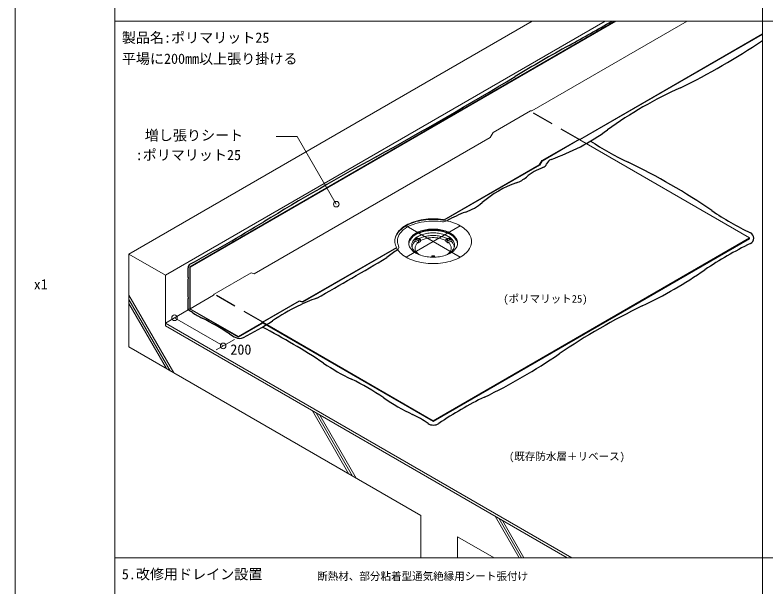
# Model space of a CAD drawing. Units: millimetres, scale not verified. Extents: x -2625 to 2625, y -3712 to 3713.
# Drawn here: x -2625 to 46, y -1258 to 776 of the extents above; entities that cross this region are included whole.
import ezdxf
from ezdxf.enums import TextEntityAlignment as Align

# ---------------------------------------------------------------- set-up
doc = ezdxf.new("R2010")
doc.units = ezdxf.units.MM
doc.header["$LTSCALE"] = 6
doc.linetypes.add('USER1', pattern=[19.05, 12.7, -6.35])
for name, color, linetype, lineweight in [('0-0_0', 7, 'Continuous', 18), ('0-1_WAKU', 7, 'Continuous', 18), ('0-2_KUTAI', 3, 'Continuous', 18), ('0-3_MOJI', 7, 'Continuous', 18), ('0-4_bousui', 1, 'Continuous', 18), ('0-5_HATCH', 9, 'Continuous', 18), ('0-7_KANAMONO', 4, 'Continuous', 18), ('0-8_SUNPO', 7, 'Continuous', 18)]:
    doc.layers.add(name, color=color, linetype=linetype, lineweight=lineweight)
doc.layers.add('0-6_bousui2', color=7, linetype='USER1')
doc.layers.add('0-B_bousui4', color=7, linetype='Continuous')
doc.styles.add('ＭＳ ゴシック', font='')
doc.styles.get('ＭＳ ゴシック').set_extended_font_data('MS Gothic')

msp = doc.modelspace()

# ---------------------------------------------------------------- linework, layer by layer
at = {"layer": '0-0_0'}
for p, q in [((-2270, 754.275), (2337.5, 754.275)), ((-1040.935, -84.792), (-1234.002, 26.676)), ((-1234.002, -84.792), (-1040.935, 26.676))]:
    msp.add_line(p, q, dxfattribs=at)
msp.add_lwpolyline([(-2625, -3712.391), (2625, -3712.391), (2625, 3712.609), (-2625, 3712.609)], close=True, dxfattribs=at)
at = {"layer": '0-1_WAKU'}
for p, q in [((33.75, 2912.609), (33.75, -3187.391)), ((-2270, -1154.058), (2337.5, -1154.058))]:
    msp.add_line(p, q, dxfattribs=at)
msp.add_lwpolyline([(-2270, 3037.609), (2337.5, 3037.609), (2337.5, -3187.391), (-2270, -3187.391)], close=True, dxfattribs=at)
at = {"layer": '0-2_KUTAI'}
for p, q in [((-2220, -74.058), (-785.285, 754.275)), ((-2090.096, -149.058), (-525.477, 754.275)), ((-1050.866, -1079.058), (-1050.866, -1154.058)), ((-1050.866, -1079.058), (-920.962, -1154.058))]:
    msp.add_line(p, q, dxfattribs=at)
msp.add_lwpolyline([(-661.154, -1154.058), (-2090.096, -329.058), (-2090.096, -149.058), (-2220, -74.058), (-2220, -404.058), (-1180.77, -1004.058), (-1180.77, -1154.058)], dxfattribs=at)
at = {"layer": '0-3_MOJI'}
for p in [(-1696.045, 344.317), (-1482.17, 103.778)]:
    msp.add_line(p, (-1621.045, 344.317), dxfattribs=at)
msp.add_circle((-1482.17, 103.778), 10, dxfattribs=at)
at = {"layer": '0-4_bousui'}
for p, q in [((-2003.494, -119.058), (-490.836, 754.275)), ((-11.635, -16.558), (-615.688, 332.192)), ((-1097.767, 46.364), (-1097.767, 48.364)), ((-1137.468, -669.058), (-11.635, -19.058)), ((-11.635, -19.058), (-11.635, -16.558)), ((-1268.066, -51.959), (-1268.066, -49.959)), ((-2090.096, -319.058), (-2003.494, -269.058)), ((-1137.468, -666.558), (-1743.686, -316.558)), ((-1137.468, -669.058), (-1743.686, -319.058)), ((-1830.289, -369.058), (-1830.289, -367.058))]:
    msp.add_line(p, q, dxfattribs=at)
for points in [[(-2003.494, -119.058), (-2001.762, -120.058), (-487.372, 754.275)], [(-2001.762, -268.058), (-1919.056, -220.308), (-1916.891, -216.558), (-1785.5, -140.699), (-1773.67, -143.869), (-934.787, 340.46), (-924.395, 358.46), (-791.058, 435.442), (-786.728, 435.442), (-234.492, 754.275)], [(-1097.767, 48.364), (-759.85, 243.46), (-751.19, 258.46), (-617.853, 335.442), (-613.523, 335.442), (33.75, 709.145)], [(-1097.767, 46.364), (-758.582, 242.192), (-749.922, 257.192), (-617.853, 333.442), (-615.688, 332.192), (33.75, 707.145)], [(-1137.468, -669.058), (-1137.468, -666.558), (-11.635, -16.558)], [(-1830.289, -367.058), (-1747.583, -319.308), (-1745.418, -315.558), (-1614.027, -239.699), (-1602.197, -242.869), (-1268.066, -49.959)], [(-1830.289, -369.058), (-1743.686, -319.058), (-1743.686, -316.558), (-1613.782, -241.558), (-1601.952, -244.728), (-1268.066, -51.959)], [(-1830.289, -369.058), (-2003.494, -269.058), (-2003.494, -119.058)], [(-1830.289, -367.058), (-2001.762, -268.058), (-2001.762, -120.058)], [(-2090.096, -329.058), (-2090.096, -319.058), (-643.834, -1154.058)]]:
    msp.add_lwpolyline(points, dxfattribs=at)
for centre, radius, start, end in [((-1182.303, -62.654), 104.947, 119.51297, 134.04524), ((-1169.614, -81.544), 120.004, 108.9242, 124.48837), ((-1157.52, -105.834), 154.733, 108.4431, 119.62249), ((-1137.394, -175.521), 219.351, 98.51789, 108.9242), ((-1142.49, -150.332), 201.701, 98.40443, 108.49452), ((-1137.28, -184.684), 236.445, 90.04574, 98.43673), ((-1137.394, -175.521), 219.351, 89.59086, 98.51789), ((-1137.116, -177.392), 229.153, 81.42951, 90.08802), ((-1137.394, -175.521), 219.351, 81.44427, 89.59086), ((-1100.946, 66.745), 25.642, 261.44427, 299.66925), ((-1132.616, -151.038), 202.424, 80.08664, 81.5775), ((-1208.56, -35.813), 67.4, 133.86419, 154.82155), ((-1199.232, -38.43), 67.697, 139.44545, 160.55455), ((-1199.232, -38.43), 67.697, 124.48837, 139.44545), ((-1165.976, -57.568), 66.73, 119.51297, 134.04524), ((-1150.218, -85.024), 98.386, 108.4431, 119.62249), ((-1150.218, -87.524), 98.386, 108.4431, 119.62249), ((-1150.218, -90.024), 98.386, 108.4431, 119.62249), ((-1140.661, -113.318), 128.251, 98.40443, 108.49452), ((-1140.661, -115.818), 128.251, 98.40443, 108.49452), ((-1140.661, -118.318), 128.251, 98.40443, 108.49452), ((-1137.348, -135.161), 150.343, 90.04574, 98.43673), ((-1137.348, -137.661), 150.343, 90.04574, 98.43673), ((-1137.348, -140.161), 150.343, 90.04574, 98.43673), ((-1137.244, -130.524), 145.706, 81.42951, 90.08802), ((-1137.244, -133.024), 145.706, 81.42951, 90.08802), ((-1137.244, -135.524), 145.706, 81.42951, 90.08802), ((-1134.383, -113.767), 128.711, 71.52355, 81.5775), ((-1134.383, -116.267), 128.711, 71.52355, 81.5775), ((-1134.383, -118.767), 128.711, 71.52355, 81.5775), ((-1124.804, -85.215), 98.595, 60.38937, 71.54503), ((-1124.804, -87.715), 98.595, 60.38937, 71.54503), ((-1124.804, -90.215), 98.595, 60.38937, 71.54503), ((-1108.473, -56.917), 65.924, 45.86539, 60.5764), ((-1225.829, -27.32), 48.16, 155.22559, 179.68897), ((-1232.117, -26.82), 32.822, 160.55455, 199.44545), ((-1193.652, -35.101), 30.622, 155.22559, 179.68897), ((-1193.652, -37.601), 30.622, 155.22559, 177.36636), ((-1182.672, -40.501), 42.856, 133.86419, 154.82155), ((-1182.672, -43.001), 42.856, 133.86419, 154.82155), ((-1182.672, -45.501), 42.856, 133.86419, 154.82155), ((-1165.976, -60.068), 66.73, 119.51297, 134.04524), ((-1165.976, -62.568), 66.73, 119.51297, 134.04524), ((-1108.473, -59.417), 65.924, 45.86539, 60.5764), ((-1108.473, -61.917), 65.924, 45.86539, 60.5764), ((-1092.137, -40.41), 42.701, 25.14004, 46.17422), ((-1092.137, -42.91), 42.701, 25.14004, 46.17422), ((-1092.137, -45.41), 42.701, 25.14004, 46.17422), ((-1081.18, -35.078), 30.517, 0.26843, 24.81701), ((-1081.18, -37.578), 30.517, 2.63341, 24.81701), ((-1225.993, -26.833), 47.995, 180.26843, 204.81701), ((-1208.761, -18.448), 67.156, 205.14004, 207.98363), ((-1270.189, -50.731), 10.271, 307.97204, 10.55455), ((-1332.984, -62.431), 74.145, 10.55455, 19.44545), ((-1193.757, -34.792), 30.517, 180.26843, 204.81701), ((-1193.652, -40.101), 30.622, 155.22559, 177.36636), ((-1182.8, -29.46), 42.701, 205.14004, 226.17422), ((-1092.265, -29.368), 42.856, 313.86419, 334.82155), ((-1081.18, -40.078), 30.517, 2.63341, 24.81701), ((-1081.285, -34.769), 30.622, 335.22559, 359.68897), ((-1166.463, -12.953), 65.924, 225.86539, 240.5764), ((-1150.133, 15.346), 98.595, 240.38937, 251.54503), ((-1140.554, 43.898), 128.711, 251.52355, 261.5775), ((-1134.276, 43.449), 128.251, 278.40443, 288.49452), ((-1124.718, 15.154), 98.386, 288.4431, 299.62249), ((-1108.96, -12.301), 66.73, 299.51297, 314.04524), ((-1137.692, 60.654), 145.706, 261.42951, 270.08802), ((-1137.588, 65.291), 150.343, 270.04574, 278.43673)]:
    msp.add_arc(centre, radius, start, end, dxfattribs=at)
at = {"layer": '0-5_HATCH'}
for p, q in [((-2060.443, -496.178), (-2220, -219.818)), ((-2073.434, -488.678), (-2220, -234.818)), ((-2086.424, -481.178), (-2220, -249.818)), ((-1436.905, -856.178), (-1566.809, -631.178)), ((-1423.915, -863.678), (-1553.819, -638.678)), ((-1410.924, -871.178), (-1540.828, -646.178)), ((-831.911, -1154.058), (-917.29, -1006.178)), ((-823.251, -1154.058), (-904.3, -1013.678)), ((-814.591, -1154.058), (-891.309, -1021.178))]:
    msp.add_line(p, q, dxfattribs=at)
at = {"layer": '0-6_bousui2'}
for p, q in [((-615.688, 332.192), (-792.79, 434.442)), ((-1743.686, -316.558), (-1916.891, -216.558))]:
    msp.add_line(p, q, dxfattribs=at)
at = {"layer": '0-7_KANAMONO'}
for p, q in [((-1201.54, -21.422), (-1201.54, -28.447)), ((-1189.588, -26.689), (-1201.54, -21.422)), ((-1182.223, -21.118), (-1194.174, -15.851)), ((-1189.588, -26.689), (-1182.223, -21.118)), ((-1189.588, -26.689), (-1189.588, -33.757)), ((-1182.223, -21.118), (-1182.223, -28.186)), ((-1092.714, -21.118), (-1080.762, -15.851)), ((-1092.714, -21.118), (-1092.714, -28.186)), ((-1085.348, -26.689), (-1092.714, -21.118)), ((-1085.348, -26.689), (-1073.397, -21.422)), ((-1085.348, -26.689), (-1085.348, -33.757)), ((-1073.397, -21.422), (-1073.397, -28.444)), ((-1191.802, -32.479), (-1201.54, -28.447)), ((-1189.588, -33.757), (-1191.802, -32.479)), ((-1189.588, -33.757), (-1182.223, -28.186)), ((-1085.348, -33.757), (-1092.714, -28.186)), ((-1085.348, -33.757), (-1083.135, -32.479)), ((-1083.135, -32.479), (-1073.397, -28.444)), ((-1142.468, -80.487), (-1132.468, -80.487)), ((-1142.468, -80.487), (-1142.468, -84.974)), ((-1132.468, -80.487), (-1132.468, -84.965))]:
    msp.add_line(p, q, dxfattribs=at)
for centre, radius, start, end in [((-1157.52, -107.834), 154.733, 108.4431, 119.62249), ((-1142.49, -152.332), 201.701, 98.40443, 108.49452), ((-1137.28, -186.684), 236.445, 90.04574, 98.43673), ((-1137.116, -179.392), 229.153, 81.42951, 90.08802), ((-1132.616, -153.038), 202.424, 71.52355, 81.5775), ((-1117.551, -108.135), 155.061, 60.38937, 71.54503), ((-1208.56, -37.813), 67.4, 133.86419, 154.82155), ((-1182.303, -64.654), 104.947, 119.51297, 134.04524), ((-1140.272, -111.079), 112.618, 98.40443, 108.49452), ((-1137.363, -130.259), 132.017, 90.04574, 98.43673), ((-1137.272, -126.187), 127.945, 81.42951, 90.08802), ((-1134.759, -111.473), 113.022, 71.52355, 81.5775), ((-1091.868, -63.63), 103.679, 45.86539, 60.5764), ((-1066.175, -37.669), 67.156, 25.14004, 46.17422), ((-1225.829, -29.32), 48.16, 155.22559, 178.51538), ((-1177.162, -47.138), 37.632, 133.86419, 154.82155), ((-1162.501, -62.124), 58.596, 119.51297, 134.04524), ((-1162.884, -64.874), 58.159, 122.5494, 131.65659), ((-1195.057, -21.277), 1.728, 155.22559, 179.68897), ((-1195.063, -21.26), 1.722, 180.26843, 204.81701), ((-1194.437, -21.582), 2.419, 133.86419, 154.82155), ((-1194.444, -20.959), 2.41, 205.14004, 226.17422), ((-1193.495, -22.545), 3.766, 119.51297, 134.04524), ((-1193.522, -20.027), 3.72, 225.86539, 240.5764), ((-1192.605, -24.095), 5.553, 108.4431, 119.62249), ((-1192.601, -18.43), 5.564, 240.38937, 251.54503), ((-1192.066, -25.692), 7.238, 98.40443, 108.49452), ((-1192.06, -16.819), 7.264, 251.52355, 261.5775), ((-1191.879, -26.924), 8.485, 90.04574, 98.43673), ((-1191.898, -15.873), 8.223, 261.42951, 270.08802), ((-1191.873, -26.663), 8.223, 81.42951, 90.08802), ((-1191.893, -15.612), 8.485, 270.04574, 278.43673), ((-1148.664, -86.233), 86.394, 108.4431, 119.62249), ((-1191.712, -25.717), 7.264, 71.52355, 81.5775), ((-1191.706, -16.844), 7.238, 278.40443, 288.49452), ((-1191.171, -24.106), 5.564, 60.38937, 71.54503), ((-1191.166, -18.441), 5.553, 288.4431, 299.62249), ((-1190.277, -19.991), 3.766, 299.51297, 314.04524), ((-1190.249, -22.509), 3.72, 45.86539, 60.5764), ((-1189.328, -21.577), 2.41, 25.14004, 46.17422), ((-1189.335, -20.954), 2.419, 313.86419, 334.82155), ((-1148.534, -94.791), 85.391, 108.4431, 117.13729), ((-1188.709, -21.276), 1.722, 0.26843, 24.81701), ((-1188.715, -21.259), 1.728, 335.22559, 359.68897), ((-1146.913, -89.42), 72.877, 108.4431, 118.981), ((-1140.239, -119.347), 111.311, 98.40443, 108.49452), ((-1139.833, -110.378), 94.999, 98.40443, 108.49452), ((-1137.364, -138.305), 130.485, 90.04574, 98.43673), ((-1137.379, -126.558), 111.363, 90.04574, 98.43673), ((-1137.303, -123.123), 107.929, 81.42951, 90.08802), ((-1137.274, -134.28), 126.46, 81.42951, 90.08802), ((-1135.183, -110.711), 95.34, 71.52355, 81.5775), ((-1134.79, -119.737), 111.71, 71.52355, 81.5775), ((-1128.087, -89.562), 73.032, 61.02944, 71.54503), ((-1126.477, -94.957), 85.572, 62.86963, 71.54503), ((-1126.347, -86.401), 86.577, 60.38937, 71.54503), ((-1086.222, -21.259), 1.728, 180.31103, 204.77441), ((-1086.227, -21.276), 1.722, 155.18299, 179.73157), ((-1085.609, -21.577), 2.41, 133.82578, 154.85996), ((-1085.602, -20.954), 2.419, 205.17845, 226.13581), ((-1084.687, -22.509), 3.72, 119.4236, 134.13461), ((-1084.66, -19.991), 3.766, 225.95476, 240.48703), ((-1083.766, -24.106), 5.564, 108.45497, 119.61063), ((-1083.77, -18.441), 5.553, 240.37751, 251.5569), ((-1083.225, -25.717), 7.264, 98.4225, 108.47645), ((-1083.231, -16.844), 7.238, 251.50548, 261.59557), ((-1083.044, -15.612), 8.485, 261.56327, 269.95426), ((-1083.063, -26.663), 8.223, 89.91198, 98.57049), ((-1112.008, -61.552), 57.888, 45.86539, 60.5764), ((-1083.058, -26.924), 8.485, 81.56327, 89.95426), ((-1083.038, -15.873), 8.223, 269.91198, 278.57049), ((-1082.871, -25.692), 7.238, 71.50548, 81.59557), ((-1082.877, -16.819), 7.264, 278.4225, 288.47645), ((-1112.053, -64.874), 58.159, 48.34341, 57.4506), ((-1082.336, -18.43), 5.564, 288.45497, 299.61063), ((-1082.331, -24.095), 5.553, 60.37751, 71.5569), ((-1081.442, -22.545), 3.766, 45.95476, 60.48703), ((-1081.414, -20.027), 3.72, 299.4236, 314.13461), ((-1080.5, -21.582), 2.419, 25.17845, 46.13581), ((-1080.492, -20.959), 2.41, 313.82578, 334.85996), ((-1079.88, -21.277), 1.728, 0.31103, 24.77441), ((-1079.874, -21.26), 1.722, 335.18299, 359.73157), ((-1097.663, -47.057), 37.496, 25.14004, 46.17422), ((-1048.943, -29.283), 47.995, 0.26843, 24.81701), ((-1208.761, -20.448), 67.156, 207.98363, 226.17422), ((-1186.804, -42.396), 26.889, 155.22559, 179.68897), ((-1186.895, -42.124), 26.797, 180.26843, 204.81701), ((-1186.231, -51.462), 26.577, 155.22559, 175.29895), ((-1177.274, -37.442), 37.496, 205.14004, 226.17422), ((-1176.701, -56.149), 37.195, 133.86419, 154.82155), ((-1162.211, -70.961), 57.916, 132.77073, 134.04524), ((-1179.163, -52.212), 22.605, 180.26843, 204.81701), ((-1179.085, -52.441), 22.683, 155.22559, 179.68897), ((-1170.952, -56.441), 31.744, 133.86419, 154.82155), ((-1158.585, -69.083), 49.429, 132.2226, 134.04524), ((-1115.991, -68.6), 48.831, 45.86539, 47.70918), ((-1103.89, -56.373), 31.63, 25.14004, 46.17422), ((-1095.774, -52.424), 22.605, 0.26843, 24.81701), ((-1095.851, -52.195), 22.683, 335.22559, 359.68897), ((-1112.303, -70.396), 57.216, 45.86539, 47.15721), ((-1098.125, -56.069), 37.061, 25.14004, 46.17422), ((-1097.775, -37.362), 37.632, 313.86419, 334.82155), ((-1088.615, -51.442), 26.486, 4.69361, 24.81701), ((-1088.041, -42.375), 26.797, 0.26843, 24.81701), ((-1088.133, -42.104), 26.889, 335.22559, 359.68897), ((-1066.376, -20.303), 67.4, 313.86419, 334.82155), ((-1049.108, -28.797), 48.16, 335.22559, 359.68897), ((-1183.069, 5.513), 103.679, 225.86539, 240.5764), ((-1162.929, -22.947), 57.888, 225.86539, 240.5764), ((-1171.047, -48.262), 31.63, 205.14004, 226.17422), ((-1158.946, -36.035), 48.831, 225.86539, 232.87523), ((-1148.589, 1.902), 86.577, 240.38937, 247.19642), ((-1126.273, 1.734), 86.394, 292.80748, 299.62249), ((-1116.352, -35.553), 49.429, 307.08367, 314.04524), ((-1112.435, -22.375), 58.596, 299.51297, 314.04524), ((-1103.985, -48.194), 31.744, 313.86419, 334.82155), ((-1092.634, 6.537), 104.947, 299.51297, 314.04524), ((-1157.386, 50.019), 155.061, 240.38937, 251.54503), ((-1142.321, 94.922), 202.424, 251.52355, 261.5775), ((-1137.82, 121.275), 229.153, 261.42951, 270.08802), ((-1140.639, -84.834), 1.728, 155.22559, 179.68897), ((-1140.645, -84.817), 1.722, 180.26843, 185.34062), ((-1140.019, -85.139), 2.419, 133.86419, 154.82155), ((-1139.077, -86.102), 3.766, 119.51297, 134.04524), ((-1138.188, -87.652), 5.553, 108.4431, 119.62249), ((-1137.649, -89.249), 7.238, 98.40443, 108.49452), ((-1137.462, -90.481), 8.485, 90.04574, 98.43673), ((-1137.456, -90.22), 8.223, 81.42951, 90.08802), ((-1137.657, 128.568), 236.445, 270.04574, 278.43673), ((-1137.294, -89.274), 7.264, 71.52355, 81.5775), ((-1136.754, -87.663), 5.564, 60.38937, 71.54503), ((-1135.832, -86.066), 3.72, 45.86539, 60.5764), ((-1134.91, -85.134), 2.41, 25.14004, 46.17422), ((-1134.292, -84.833), 1.722, 0.26843, 24.81701), ((-1134.298, -84.816), 1.728, 354.93079, 359.68897), ((-1132.447, 94.216), 201.701, 278.40443, 288.49452), ((-1117.416, 49.717), 154.733, 288.4431, 299.62249)]:
    msp.add_arc(centre, radius, start, end, dxfattribs=at)
at = {"layer": '0-8_SUNPO'}
for p, q in [((-2057.718, -300.364), (-1884.513, -400.364)), ((-1909.501, -414.792), (-1844.506, -377.267))]:
    msp.add_line(p, q, dxfattribs=at)
for centre in [(-2057.718, -300.364), (-1884.513, -400.364)]:
    msp.add_circle(centre, 10, dxfattribs=at)
at = {"layer": '0-B_bousui4'}
for centre, radius, start, end in [((-5344.933, 9166.989), 9707.28, 298.89746, 299.92954), ((2136.005, -4386.126), 5773.397, 118.89746, 121.10254), ((-1305.247, 2668.679), 2392.571, 295.96856, 304.03144), ((-8499.315, 13242.479), 14814.895, 298.89746, 301.10254), ((346.356, -827.918), 1474.915, 114.17221, 125.82779), ((-978.086, 1006.591), 787.731, 289.28398, 305.82779), ((78.02, 1340.615), 1206.454, 237.06396, 244.34588), ((4460.497, -10236.637), 12003.487, 118.89746, 121.10254), ((-754.057, 254.236), 21.425, 289.28398, 340.71602), ((-709.382, 238.605), 25.905, 109.28398, 160.71602), ((-1442.159, -1820.047), 2300.786, 55.70285, 64.29715), ((-686.445, 60.996), 183.302, 109.28398, 130.71602), ((-876.086, 281.348), 107.419, 289.28398, 310.71602), ((-714.904, -179.327), 380.639, 109.28398, 130.71602), ((-1081.515, 246.656), 181.38, 289.28398, 310.71602), ((447.95, 951.045), 1053.534, 235.70285, 244.29715), ((-898.467, -276.517), 372.892, 109.28398, 120.59455), ((-5809.079, 6785.728), 7876.782, 298.89746, 301.10254), ((-18.136, -17.288), 21.131, 295.70285, 64.29715), ((531.36, -1158.913), 1245.854, 115.70285, 124.29715), ((-1118.706, -298.992), 280.627, 121.15028, 130.71602), ((-8786.434, 12588.793), 14719.988, 299.43803, 300.56197), ((-1996.26, -121.905), 13.274, 118.89746, 181.10254), ((-2927.098, -139.82), 917.736, 358.89746, 1.10254), ((-1138.451, 1289.2), 1717.509, 295.70285, 304.29715), ((-91.162, -194.398), 1918.725, 178.89746, 181.10254), ((-3340.417, -256.931), 1331.132, 359.33182, 1.10254), ((-1356.627, -788.565), 591.063, 109.28398, 116.35191), ((-1257.142, -989.399), 815.187, 116.35191, 123.64809), ((595.257, -2312.721), 2279.937, 115.70285, 124.29715), ((-2101.783, -445.867), 196.497, 56.68033, 61.94798), ((-1818.956, -18.919), 315.634, 236.35191, 243.64809), ((-2350.222, -1091.407), 881.227, 56.35191, 63.64809), ((-2228.769, 470.357), 938.365, 296.35191, 303.64809), ((-2924.077, -2585.215), 2541.814, 56.66462, 62.35647), ((-1751.58, -192.017), 199.179, 236.35191, 243.64809), ((-1826.118, -342.49), 31.256, 243.64809, 296.35191), ((-1840.917, 1258.958), 2043.468, 295.70285, 304.29715), ((-1095.922, 170.762), 765.466, 235.70285, 244.29715), ((-1810.717, -1314.283), 882.651, 55.70285, 64.29715), ((-869.265, 65.982), 788.116, 235.70285, 244.29715), ((-411.87, -1710.005), 1251.515, 115.70285, 124.29715), ((-1395.955, -1028.26), 426.284, 55.70285, 64.29715), ((-1136.415, -647.748), 34.314, 235.70285, 304.29715)]:
    msp.add_arc(centre, radius, start, end, dxfattribs=at)

# ---------------------------------------------------------------- texts
at = {"layer": '0-0_0', "style": 'ＭＳ ゴシック'}
msp.add_text('x1', height=36.66, dxfattribs=at).set_placement((-2558.327, -210.7), align=Align.BOTTOM_LEFT)
at = {"layer": '0-3_MOJI', "style": 'ＭＳ ゴシック'}
for s, height, p in [('製品名:ポリマリット25', 36.66, (-2245, 666.775)), ('平場に200mm以上張り掛ける', 36.66, (-2245, 591.775)), ('増し張りシート', 36.66, (-2163.368, 319.317)), (':ポリマリット25', 36.66, (-2195.855, 249.317)), ('(ポリマリット25)', 27.49, (-888.106, -255.007)), ('(既存防水層＋リベース)', 27.49, (-867.653, -815.464)), ('5.改修用ドレイン設置', 36.66, (-2245, -1241.558)), ('断熱材、部分粘着型通気絶縁用シート張付け', 27.49, (-1550, -1241.558))]:
    msp.add_text(s, height=height, dxfattribs=at).set_placement(p, align=Align.BOTTOM_LEFT)
at = {"layer": '0-8_SUNPO', "style": 'ＭＳ ゴシック'}
msp.add_text('200', height=36.66, dxfattribs=at).set_placement((-1858.939, -442.476), align=Align.BOTTOM_LEFT)

doc.saveas('drawing.dxf')
